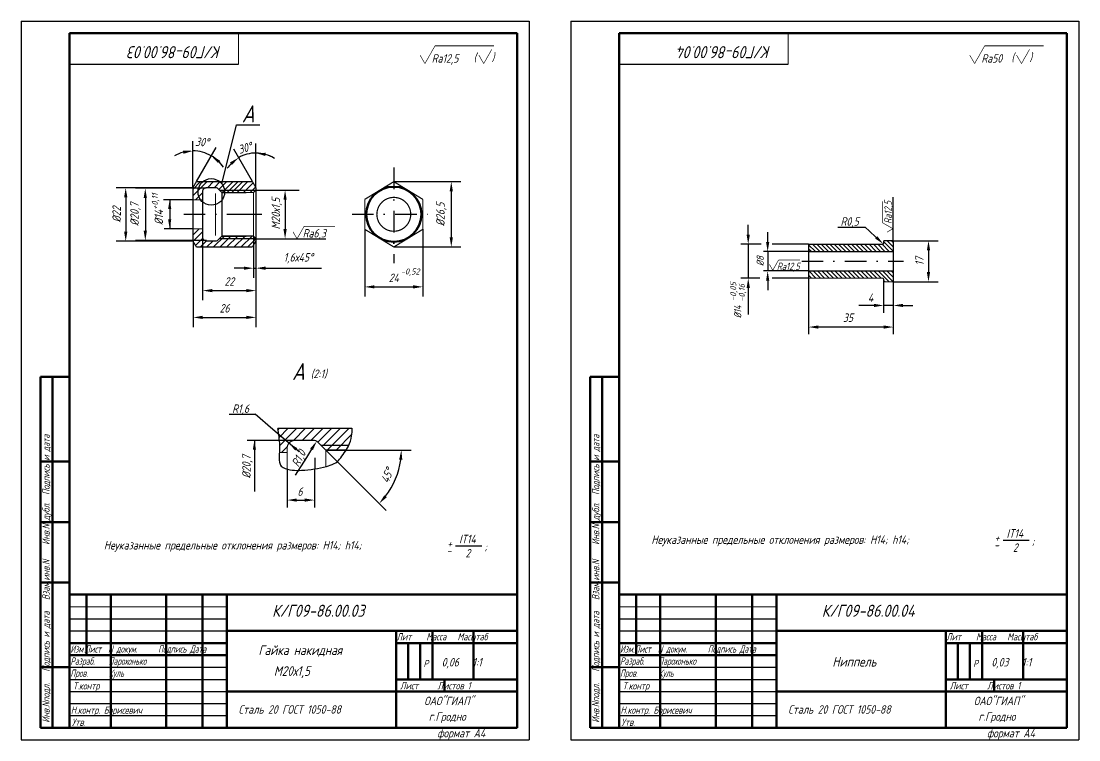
# Model space of a CAD drawing. Header units: inches. Extents: x 1065 to 7392, y 1020 to 3127.
# Drawn here: x 2113.3 to 2550.5, y 2289.9 to 2586.9 of the extents above; entities that cross this region are included whole.
import ezdxf

# ---------------------------------------------------------------- set-up
doc = ezdxf.new("R2010")
doc.units = ezdxf.units.IN
doc.header["$LTSCALE"] = 0.7
doc.header["$MEASUREMENT"] = 0
doc.linetypes.add('DASHDOT', pattern=[25.4, 12.7, -6.35, 0, -6.35])
doc.styles.add('ROMANC', font='romanc', dxfattribs={"width": 0.8, "oblique": 15, "height": 3.5})
doc.styles.get("Standard").update_dxf_attribs({"font": 'romand.shx', "width": 0.8, "oblique": 15, "height": 3.5})
doc.dimstyles.get("Standard").update_dxf_attribs({"dimtxt": 3.5, "dimasz": 4, "dimexe": 4, "dimexo": 0, "dimgap": 2, "dimtad": 1, "dimdec": 0, "dimdsep": 46, "dimtxsty": 'Standard', "dimcen": 0.09, "dimadec": 0, "dimazin": 0, "dimtfac": 1, "dimtdec": 0, "dimtmove": 0, "dimatfit": 3, "dimfxl": 0, "dimtolj": 1, "dimtzin": 0, "dimlwd": 25, "dimlwe": 25, "dimarcsym": 0})

# ---------------------------------------------------------------- blocks, each defined once
blk = doc.blocks.new('*D200')
at = {"color": 0, "lineweight": 25}
for p, q in [((2239.2, 2409.66), (2264.1, 2384.76)), ((2247.55, 2409.66), (2274.42, 2409.66))]:
    blk.add_line(p, q, dxfattribs=at)
blk.add_arc((2239.2, 2409.66), 31.22, 322.3469, 352.6531, dxfattribs=at)
for points in [[(2269.49, 2405.71), (2270.82, 2405.62), (2270.42, 2409.66)], [(2264.41, 2390.15), (2263.41, 2391.03), (2261.27, 2387.59)]]:
    blk.add_solid(points, dxfattribs=at)
at = {"layer": 'DEFPOINTS', "color": 0, "lineweight": 25}
for p in [(2235.79, 2413.07), (2239.2, 2409.66), (2239.2, 2409.66), (2247.55, 2409.66), (2266.23, 2394.05)]:
    blk.add_point(p, dxfattribs=at)
at = {"color": 0, "lineweight": 25, "insert": (2264.57, 2399.15), "char_height": 3.5, "attachment_point": 5, "rotation": 67.5}
blk.add_mtext('\\A1;45°', dxfattribs=at)
blk = doc.blocks.new('*D201')
at = {"color": 0, "lineweight": 25}
for p, q in [((2188.25, 2501.09), (2188.25, 2471.56)), ((2210.32, 2496.98), (2210.32, 2471.56)), ((2192.25, 2475.56), (2206.32, 2475.56))]:
    blk.add_line(p, q, dxfattribs=at)
for points in [[(2192.25, 2476.23), (2192.25, 2474.9), (2188.25, 2475.56)], [(2206.32, 2476.23), (2206.32, 2474.9), (2210.32, 2475.56)]]:
    blk.add_solid(points, dxfattribs=at)
at = {"layer": 'DEFPOINTS', "color": 0, "lineweight": 25}
for p in [(2188.25, 2501.09), (2210.32, 2496.98), (2210.32, 2475.56)]:
    blk.add_point(p, dxfattribs=at)
at = {"color": 0, "lineweight": 25, "insert": (2199.28, 2479.31), "char_height": 3.5, "attachment_point": 5}
blk.add_mtext('\\A1;22', dxfattribs=at)
blk = doc.blocks.new('*D202')
at = {"color": 0, "lineweight": 25}
for p, q in [((2184.34, 2495.93), (2184.34, 2460.49)), ((2210.32, 2496.09), (2210.32, 2460.49)), ((2188.34, 2464.49), (2206.32, 2464.49))]:
    blk.add_line(p, q, dxfattribs=at)
for points in [[(2188.34, 2465.16), (2188.34, 2463.83), (2184.34, 2464.49)], [(2206.32, 2465.16), (2206.32, 2463.83), (2210.32, 2464.49)]]:
    blk.add_solid(points, dxfattribs=at)
at = {"layer": 'DEFPOINTS', "color": 0, "lineweight": 25}
for p in [(2184.34, 2495.93), (2210.32, 2496.09), (2210.32, 2464.49)]:
    blk.add_point(p, dxfattribs=at)
at = {"color": 0, "lineweight": 25, "insert": (2197.33, 2468.24), "char_height": 3.5, "attachment_point": 5}
blk.add_mtext('\\A1;26', dxfattribs=at)
blk = doc.blocks.new('*D203')
at = {"color": 0, "lineweight": 25}
for p, q in [((2184.25, 2518.09), (2152.47, 2518.09)), ((2156.47, 2514.09), (2156.47, 2499.93)), ((2184.34, 2495.93), (2152.47, 2495.93))]:
    blk.add_line(p, q, dxfattribs=at)
for points in [[(2155.81, 2514.09), (2157.14, 2514.09), (2156.47, 2518.09)], [(2155.81, 2499.93), (2157.14, 2499.93), (2156.47, 2495.93)]]:
    blk.add_solid(points, dxfattribs=at)
at = {"layer": 'DEFPOINTS', "color": 0, "lineweight": 25}
for p in [(2184.25, 2518.09), (2156.47, 2495.93), (2184.34, 2495.93)]:
    blk.add_point(p, dxfattribs=at)
at = {"color": 0, "lineweight": 25, "insert": (2152.72, 2507.01), "char_height": 3.5, "attachment_point": 5, "rotation": 90}
blk.add_mtext('\\A1;%%C22', dxfattribs=at)
blk = doc.blocks.new('*D220')
at = {"color": 0, "lineweight": 25}
for p, q in [((2473.01, 2496.19), (2492.32, 2496.19)), ((2488.32, 2492.19), (2488.32, 2483.19)), ((2473.78, 2479.19), (2492.32, 2479.19))]:
    blk.add_line(p, q, dxfattribs=at)
for points in [[(2487.65, 2492.19), (2488.98, 2492.19), (2488.32, 2496.19)], [(2487.65, 2483.19), (2488.98, 2483.19), (2488.32, 2479.19)]]:
    blk.add_solid(points, dxfattribs=at)
at = {"layer": 'DEFPOINTS', "color": 0, "lineweight": 25}
for p in [(2473.01, 2496.19), (2473.78, 2479.19), (2488.32, 2479.19)]:
    blk.add_point(p, dxfattribs=at)
at = {"color": 0, "lineweight": 25, "insert": (2484.57, 2487.69), "char_height": 3.5, "attachment_point": 5, "rotation": 90}
blk.add_mtext('\\A1;17', dxfattribs=at)

msp = doc.modelspace()

# ---------------------------------------------------------------- linework, layer by layer
for p, q in [((2113.26, 2586.91), (2113.26, 2289.91)), ((2113.26, 2586.91), (2323.26, 2586.91)), ((2323.26, 2586.91), (2323.26, 2289.91)), ((2340.47, 2586.91), (2340.47, 2289.91)), ((2340.47, 2586.91), (2550.47, 2586.91)), ((2550.47, 2586.91), (2550.47, 2289.91)), ((2196.19, 2519.66), (2202.3, 2544.07)), ((2202.3, 2544.07), (2211.89, 2544.07)), ((2195.25, 2517.09), (2198.15, 2517.09)), ((2195.25, 2517.09), (2206.22, 2517.09)), ((2196.25, 2516.09), (2206.22, 2516.09)), ((2206.22, 2517.09), (2210.32, 2517.09)), ((2473.78, 2496.19), (2473.78, 2514.17)), ((2462.27, 2501.68), (2450.86, 2501.68)), ((2195.25, 2497.09), (2198.15, 2497.09)), ((2195.25, 2497.09), (2203.81, 2497.09)), ((2195.25, 2497.09), (2206.22, 2497.09)), ((2196.25, 2498.09), (2206.22, 2498.09)), ((2206.22, 2497.09), (2209.88, 2497.09)), ((2469.78, 2496.19), (2469.78, 2495.19)), ((2469.78, 2480.19), (2469.78, 2479.19)), ((2199.18, 2424.45), (2209.97, 2424.45)), ((2237.2, 2411.66), (2248.68, 2411.66)), ((2237.2, 2411.66), (2248.68, 2411.66)), ((2239.2, 2409.66), (2247.55, 2409.66)), ((2113.26, 2289.91), (2323.26, 2289.91)), ((2340.47, 2289.91), (2550.47, 2289.91))]:
    msp.add_line(p, q)
at = {"lineweight": 50}
for p, q in [((2133.26, 2581.91), (2133.26, 2294.91)), ((2133.26, 2581.91), (2318.26, 2581.91)), ((2318.26, 2581.91), (2318.26, 2294.91)), ((2360.47, 2581.91), (2360.47, 2294.91)), ((2360.47, 2581.91), (2545.47, 2581.91)), ((2545.47, 2581.91), (2545.47, 2294.91)), ((2121.26, 2439.91), (2121.26, 2294.91)), ((2121.26, 2439.91), (2133.26, 2439.91)), ((2126.26, 2439.91), (2126.26, 2294.91)), ((2348.47, 2439.91), (2348.47, 2294.91)), ((2348.47, 2439.91), (2360.47, 2439.91)), ((2353.47, 2439.91), (2353.47, 2294.91)), ((2121.26, 2404.91), (2133.26, 2404.91)), ((2348.47, 2404.91), (2360.47, 2404.91)), ((2121.26, 2379.91), (2133.26, 2379.91)), ((2348.47, 2379.91), (2360.47, 2379.91)), ((2121.26, 2354.91), (2133.26, 2354.91)), ((2348.47, 2354.91), (2360.47, 2354.91)), ((2133.26, 2349.91), (2318.26, 2349.91)), ((2140.26, 2349.91), (2140.26, 2324.91)), ((2150.26, 2349.91), (2150.26, 2294.91)), ((2173.26, 2349.91), (2173.26, 2294.91)), ((2188.26, 2349.91), (2188.26, 2294.91)), ((2198.26, 2349.91), (2198.26, 2294.91)), ((2360.47, 2349.91), (2545.47, 2349.91)), ((2367.47, 2349.91), (2367.47, 2324.91)), ((2377.47, 2349.91), (2377.47, 2294.91)), ((2400.47, 2349.91), (2400.47, 2294.91)), ((2415.47, 2349.91), (2415.47, 2294.91)), ((2425.47, 2349.91), (2425.47, 2294.91)), ((2268.26, 2334.91), (2268.26, 2294.91)), ((2283.26, 2334.91), (2283.26, 2314.91)), ((2300.26, 2334.91), (2300.26, 2314.91)), ((2495.47, 2334.91), (2495.47, 2294.91)), ((2510.47, 2334.91), (2510.47, 2314.91)), ((2527.47, 2334.91), (2527.47, 2314.91)), ((2133.26, 2329.91), (2198.26, 2329.91)), ((2268.26, 2329.91), (2318.26, 2329.91)), ((2273.26, 2329.91), (2273.26, 2314.91)), ((2278.26, 2329.91), (2278.26, 2314.91)), ((2360.47, 2329.91), (2425.47, 2329.91)), ((2495.47, 2329.91), (2545.47, 2329.91)), ((2500.47, 2329.91), (2500.47, 2314.91)), ((2505.47, 2329.91), (2505.47, 2314.91)), ((2133.26, 2324.91), (2198.26, 2324.91)), ((2360.47, 2324.91), (2425.47, 2324.91)), ((2121.26, 2319.91), (2133.26, 2319.91)), ((2348.47, 2319.91), (2360.47, 2319.91)), ((2268.26, 2314.91), (2318.26, 2314.91)), ((2288.26, 2314.91), (2288.26, 2309.91)), ((2495.47, 2314.91), (2545.47, 2314.91)), ((2515.47, 2314.91), (2515.47, 2309.91)), ((2121.26, 2294.91), (2318.26, 2294.91)), ((2348.47, 2294.91), (2545.47, 2294.91))]:
    msp.add_line(p, q, dxfattribs=at)
at = {"lineweight": 25}
for p, q in [((2184.25, 2518.09), (2184.25, 2537.3)), ((2210.32, 2518.09), (2210.32, 2536.41)), ((2185.69, 2520.59), (2193.85, 2534.72)), ((2208.87, 2520.59), (2201.15, 2533.96)), ((2267.3, 2520.59), (2295.05, 2520.59)), ((2189.8, 2517.84), (2160.57, 2517.84)), ((2164.62, 2514.09), (2164.62, 2500.09)), ((2210.32, 2517.09), (2228.23, 2517.09)), ((2291.05, 2516.59), (2291.05, 2497.59)), ((2184.25, 2513.09), (2172.14, 2513.09)), ((2174.66, 2513.09), (2174.66, 2501.09)), ((2222.36, 2513.09), (2222.36, 2500.98)), ((2184.25, 2501.09), (2172.4, 2501.09)), ((2255.3, 2500.9), (2255.3, 2473.1)), ((2279.3, 2500.9), (2279.3, 2473.1)), ((2209.32, 2498.09), (2209.32, 2480.83)), ((2210.32, 2496.98), (2239.16, 2496.98)), ((2189.83, 2496.29), (2160.57, 2496.29)), ((2210.32, 2496.09), (2210.32, 2480.83)), ((2267.3, 2493.59), (2295.05, 2493.59)), ((2205.32, 2484.83), (2201.32, 2484.83)), ((2209.32, 2484.83), (2210.32, 2484.83)), ((2214.32, 2484.83), (2237.39, 2484.83)), ((2259.3, 2477.1), (2275.3, 2477.1)), ((2292.85, 2370.13), (2303.67, 2370.13)), ((2519.16, 2372.46), (2529.98, 2372.46)), ((2133.26, 2339.91), (2198.26, 2339.91)), ((2360.47, 2339.91), (2425.47, 2339.91)), ((2133.26, 2334.91), (2198.26, 2334.91)), ((2360.47, 2334.91), (2425.47, 2334.91)), ((2133.26, 2319.91), (2198.26, 2319.91)), ((2360.47, 2319.91), (2425.47, 2319.91)), ((2133.26, 2314.91), (2198.26, 2314.91)), ((2360.47, 2314.91), (2425.47, 2314.91)), ((2133.26, 2309.91), (2198.26, 2309.91)), ((2360.47, 2309.91), (2425.47, 2309.91)), ((2133.26, 2304.91), (2198.26, 2304.91)), ((2360.47, 2304.91), (2425.47, 2304.91)), ((2133.26, 2299.91), (2198.26, 2299.91)), ((2360.47, 2299.91), (2425.47, 2299.91))]:
    msp.add_line(p, q, dxfattribs=at)
at = {"linetype": 'DASHDOT'}
for p, q in [((2267.3, 2526.38), (2267.3, 2486.92)), ((2180.45, 2507.09), (2206.22, 2507.09)), ((2206.22, 2507.09), (2212.78, 2507.09)), ((2250.02, 2507.09), (2282.16, 2507.09)), ((2435.9, 2487.69), (2477.94, 2487.69))]:
    msp.add_line(p, q, dxfattribs=at)
at = {"color": 0}
for p, q in [((2184.25, 2517.4), (2187.44, 2520.59)), ((2184.25, 2514.7), (2190.13, 2520.59)), ((2190.33, 2518.09), (2192.83, 2520.59)), ((2193.02, 2518.09), (2195.52, 2520.59)), ((2194.98, 2517.35), (2198.21, 2520.59)), ((2196.41, 2516.09), (2200.91, 2520.59)), ((2198.4, 2516.09), (2202.9, 2520.59)), ((2200.38, 2516.09), (2204.88, 2520.59)), ((2202.48, 2516.09), (2206.98, 2520.59)), ((2205.17, 2516.09), (2209.16, 2520.08)), ((2207.86, 2516.09), (2210.15, 2518.37)), ((2185.33, 2513.09), (2188.25, 2516.01)), ((2184.25, 2498.54), (2186.8, 2501.09)), ((2184.34, 2495.93), (2188.25, 2499.84)), ((2185.32, 2494.22), (2188.32, 2497.22)), ((2192.77, 2493.59), (2197.27, 2498.09)), ((2195.46, 2493.59), (2199.96, 2498.09)), ((2198.27, 2493.59), (2202.77, 2498.09)), ((2201.31, 2493.59), (2205.81, 2498.09)), ((2204.22, 2493.59), (2208.72, 2498.09)), ((2206.92, 2493.59), (2210.32, 2496.98)), ((2187.38, 2493.59), (2189.88, 2496.09)), ((2190.07, 2493.59), (2192.57, 2496.09)), ((2441.59, 2491.69), (2438.78, 2494.5)), ((2439.79, 2491.69), (2438.78, 2492.7)), ((2443.38, 2491.69), (2440.38, 2494.69)), ((2445.18, 2491.69), (2442.18, 2494.69)), ((2446.97, 2491.69), (2443.97, 2494.69)), ((2448.77, 2491.69), (2445.77, 2494.69)), ((2450.57, 2491.69), (2447.57, 2494.69)), ((2452.36, 2491.69), (2449.36, 2494.69)), ((2454.16, 2491.69), (2451.16, 2494.69)), ((2455.95, 2491.69), (2452.95, 2494.69)), ((2457.75, 2491.69), (2454.75, 2494.69)), ((2459.55, 2491.69), (2456.55, 2494.69)), ((2461.34, 2491.69), (2458.34, 2494.69)), ((2463.14, 2491.69), (2460.14, 2494.69)), ((2464.93, 2491.69), (2461.93, 2494.69)), ((2466.73, 2491.69), (2463.73, 2494.69)), ((2468.53, 2491.69), (2465.53, 2494.69)), ((2470.32, 2491.69), (2467.32, 2494.69)), ((2472.12, 2491.69), (2469.12, 2494.69)), ((2473.78, 2491.82), (2469.78, 2495.82)), ((2473.78, 2493.62), (2471.21, 2496.19)), ((2473.78, 2495.42), (2473.01, 2496.19)), ((2441.81, 2480.69), (2438.81, 2483.69)), ((2443.61, 2480.69), (2440.61, 2483.69)), ((2445.4, 2480.69), (2442.4, 2483.69)), ((2447.2, 2480.69), (2444.2, 2483.69)), ((2448.99, 2480.69), (2445.99, 2483.69)), ((2450.79, 2480.69), (2447.79, 2483.69)), ((2452.59, 2480.69), (2449.59, 2483.69)), ((2454.38, 2480.69), (2451.38, 2483.69)), ((2456.18, 2480.69), (2453.18, 2483.69)), ((2457.97, 2480.69), (2454.97, 2483.69)), ((2459.77, 2480.69), (2456.77, 2483.69)), ((2461.57, 2480.69), (2458.57, 2483.69)), ((2463.36, 2480.69), (2460.36, 2483.69)), ((2465.16, 2480.69), (2462.16, 2483.69)), ((2466.95, 2480.69), (2463.95, 2483.69)), ((2468.75, 2480.69), (2465.75, 2483.69)), ((2472.05, 2479.19), (2467.55, 2483.69)), ((2473.78, 2479.25), (2469.34, 2483.69)), ((2473.78, 2481.05), (2471.14, 2483.69)), ((2473.78, 2482.84), (2472.93, 2483.69)), ((2440.01, 2480.69), (2438.78, 2481.92)), ((2470.25, 2479.19), (2469.78, 2479.66)), ((2219.37, 2417.94), (2220.09, 2418.66)), ((2219.79, 2414.77), (2223.68, 2418.66)), ((2222.44, 2413.83), (2227.27, 2418.66)), ((2225.86, 2413.66), (2230.86, 2418.66)), ((2229.45, 2413.66), (2234.45, 2418.66)), ((2233.05, 2413.66), (2238.05, 2418.66)), ((2235.92, 2412.94), (2241.64, 2418.66)), ((2238.23, 2411.66), (2245.23, 2418.66)), ((2239.82, 2409.66), (2248.82, 2418.66)), ((2220.02, 2411.41), (2222.27, 2413.66)), ((2243.42, 2409.66), (2249.95, 2416.19)), ((2220.86, 2408.66), (2223.26, 2411.05))]:
    msp.add_line(p, q, dxfattribs=at)
at = {"color": 0, "linetype": 'ByBlock'}
for p, q in [((2210.32, 2517.09), (2222.47, 2517.09)), ((2184.25, 2513.09), (2173.14, 2513.09)), ((2184.25, 2501.09), (2173.14, 2501.09)), ((2255.3, 2500.9), (2255.3, 2476.85)), ((2279.3, 2500.9), (2279.3, 2476.85)), ((2413.81, 2498.69), (2413.81, 2502.69)), ((2463.78, 2500.28), (2462.27, 2501.68)), ((2210.32, 2497.09), (2210.32, 2483.34)), ((2421.84, 2495.69), (2421.84, 2499.69)), ((2466.71, 2497.57), (2463.78, 2500.28)), ((2419.14, 2494.69), (2410.81, 2494.69)), ((2413.81, 2494.69), (2413.81, 2480.69)), ((2438.78, 2494.69), (2423.66, 2494.69)), ((2473.78, 2496.19), (2487.72, 2496.19)), ((2438.78, 2491.69), (2420.12, 2491.69)), ((2421.84, 2491.69), (2421.84, 2483.69)), ((2438.81, 2483.69), (2420.12, 2483.69)), ((2418.62, 2480.69), (2410.81, 2480.69)), ((2421.84, 2479.69), (2421.84, 2475.69)), ((2438.78, 2480.69), (2423.66, 2480.69)), ((2438.78, 2480.69), (2438.78, 2457.5)), ((2469.78, 2479.19), (2469.78, 2466.43)), ((2473.78, 2479.19), (2487.72, 2479.19)), ((2473.78, 2479.19), (2473.78, 2466.43)), ((2473.78, 2479.19), (2473.78, 2457.5)), ((2413.81, 2476.69), (2413.81, 2472.69)), ((2413.81, 2472.69), (2413.81, 2465.66)), ((2461.78, 2469.43), (2459.54, 2469.43)), ((2465.78, 2469.43), (2461.78, 2469.43)), ((2473.78, 2469.43), (2469.78, 2469.43)), ((2477.78, 2469.43), (2481.78, 2469.43)), ((2469.78, 2460.5), (2442.78, 2460.5)), ((2217.34, 2418.17), (2209.97, 2424.45)), ((2228.19, 2408.93), (2217.34, 2418.17)), ((2226.4, 2413.66), (2206.68, 2413.66)), ((2209.68, 2413.66), (2209.68, 2393.82)), ((2209.68, 2413.66), (2209.68, 2401.82)), ((2227.01, 2409.94), (2226.4, 2410.46)), ((2233.3, 2409.97), (2231.15, 2406.6)), ((2231.15, 2406.6), (2226.46, 2399.24)), ((2223.2, 2401.82), (2223.2, 2386)), ((2234.51, 2401.86), (2234.51, 2386)), ((2209.68, 2393.82), (2209.68, 2392.61)), ((2227.2, 2389), (2230.51, 2389))]:
    msp.add_line(p, q, dxfattribs=at)
at = {"lineweight": 15}
for p, q in [((2133.26, 2344.91), (2198.26, 2344.91)), ((2360.47, 2344.91), (2425.47, 2344.91))]:
    msp.add_line(p, q, dxfattribs=at)
at = {"color": 1, "lineweight": 50}
for p, q in [((2198.26, 2334.91), (2318.26, 2334.91)), ((2425.47, 2334.91), (2545.47, 2334.91)), ((2198.26, 2309.91), (2318.26, 2309.91)), ((2425.47, 2309.91), (2545.47, 2309.91))]:
    msp.add_line(p, q, dxfattribs=at)
for points, const_width in [([(2203.11, 2569.03), (2203.11, 2582.03)], 0.5), ([(2430.32, 2569.03), (2430.32, 2582.03)], 0.5), ([(2280.17, 2569.39), (2284.34, 2576.73)], 0.25), ([(2284.34, 2576.73), (2308.7, 2576.73)], 0.3), ([(2304.47, 2569.39), (2307.81, 2575.27)], 0.25), ([(2507.39, 2569.39), (2511.55, 2576.73)], 0.25), ([(2511.55, 2576.73), (2535.91, 2576.73)], 0.3), ([(2526.76, 2569.39), (2530.1, 2575.27)], 0.25), ([(2278.14, 2572.89), (2280.17, 2569.39)], 0.25), ([(2302.44, 2572.89), (2304.47, 2569.39)], 0.25), ([(2505.35, 2572.89), (2507.39, 2569.39)], 0.25), ([(2524.73, 2572.89), (2526.76, 2569.39)], 0.25), ([(2133.11, 2569.03), (2203.11, 2569.03)], 0.5), ([(2360.32, 2569.03), (2430.32, 2569.03)], 0.5), ([(2184.25, 2518.09), (2185.69, 2520.59)], 0.5), ([(2185.69, 2520.59), (2206.22, 2520.59)], 0.5), ([(2206.22, 2520.59), (2208.87, 2520.59)], 0.5), ([(2210.32, 2518.09), (2208.87, 2520.59)], 0.5), ([(2255.3, 2513.27), (2267.3, 2520.59)], 0.5), ([(2267.3, 2520.59), (2279.3, 2513.27)], 0.5), ([(2184.25, 2518.09), (2184.25, 2507.09)], 0.5), ([(2188.25, 2516.49), (2188.25, 2497.69)], 0.5), ([(2188.25, 2515.59), (2188.25, 2498.59)], 0.5), ([(2189.85, 2518.09), (2193.83, 2518.09)], 0.5), ([(2193.58, 2515.71), (2193.58, 2498.26)], 0.5), ([(2194.54, 2517.79), (2196.25, 2516.09)], 0.5), ([(2196.25, 2516.09), (2209.32, 2516.09)], 0.5), ([(2196.25, 2516.09), (2196.25, 2497.88)], 0.5), ([(2206.22, 2516.09), (2209.32, 2516.09)], 0.5), ([(2210.32, 2517.09), (2209.32, 2516.09)], 0.5), ([(2209.32, 2516.09), (2209.32, 2498.09)], 0.5), ([(2210.32, 2518.09), (2210.32, 2507.09)], 0.5), ([(2184.25, 2513.09), (2188.25, 2513.09)], 0.5), ([(2255.3, 2513.27), (2255.3, 2500.9)], 0.5), ([(2279.3, 2513.27), (2279.3, 2500.9)], 0.5), ([(2469.38, 2503.56), (2469.38, 2512.44)], 0.3), ([(2184.25, 2507.09), (2184.25, 2496.09)], 0.5), ([(2210.32, 2507.09), (2210.32, 2496.09)], 0.5), ([(2184.25, 2501.09), (2188.25, 2501.09)], 0.5), ([(2227.31, 2496.98), (2230.24, 2502.15)], 0.25), ([(2230.24, 2502.15), (2243.02, 2502.15)], 0.3), ([(2255.3, 2500.9), (2267.3, 2493.59)], 0.5), ([(2279.3, 2500.9), (2267.3, 2493.59)], 0.5), ([(2473.63, 2501.15), (2469.38, 2503.56)], 0.25), ([(2471.21, 2499.75), (2473.63, 2501.15)], 0.25), ([(2194.54, 2496.38), (2196.25, 2498.09)], 0.5), ([(2196.25, 2498.09), (2209.32, 2498.09)], 0.5), ([(2206.22, 2498.09), (2209.32, 2498.09)], 0.5), ([(2210.32, 2497.09), (2209.32, 2498.09)], 0.5), ([(2225.64, 2499.85), (2227.3, 2496.98)], 0.25), ([(2184.25, 2496.09), (2185.69, 2493.59)], 0.5), ([(2185.69, 2493.59), (2206.22, 2493.59)], 0.5), ([(2189.85, 2496.09), (2193.83, 2496.09)], 0.5), ([(2206.22, 2493.59), (2208.87, 2493.59)], 0.5), ([(2210.32, 2496.09), (2208.87, 2493.59)], 0.5), ([(2438.78, 2494.69), (2438.78, 2480.69)], 0.5), ([(2438.78, 2494.69), (2469.28, 2494.69)], 0.5), ([(2469.78, 2496.19), (2473.78, 2496.19)], 0.5), ([(2469.78, 2496.19), (2469.78, 2495.19)], 0.5), ([(2473.78, 2496.19), (2473.78, 2479.19)], 0.5), ([(2423.95, 2483.99), (2426.36, 2488.24)], 0.25), ([(2426.36, 2488.24), (2435.23, 2488.24)], 0.3), ([(2438.78, 2491.69), (2473.78, 2491.69)], 0.5), ([(2422.54, 2486.41), (2423.95, 2483.99)], 0.25), ([(2438.78, 2483.69), (2473.78, 2483.69)], 0.5), ([(2438.78, 2480.69), (2469.28, 2480.69)], 0.5), ([(2469.78, 2480.19), (2469.78, 2479.19)], 0.5), ([(2469.78, 2479.19), (2473.78, 2479.19)], 0.5), ([(2219.26, 2418.66), (2250.05, 2418.66)], 0.5), ([(2226.4, 2413.66), (2234.37, 2413.66)], 0.5), ([(2223.2, 2410.46), (2223.2, 2401.82)], 0.5), ([(2235.79, 2413.07), (2239.2, 2409.66)], 0.5), ([(2239.2, 2409.66), (2247.55, 2409.66)], 0.5), ([(2239.2, 2409.66), (2239.2, 2402.86)], 0.5), ([(2220, 2408.66), (2223.2, 2408.66)], 0.5), ([(2223.2, 2408.66), (2223.2, 2401.82)], 0.5), ([(2234.74, 2406.59), (2234.74, 2401.89)], 0.5)]:
    msp.add_lwpolyline(points, dxfattribs=dict(const_width=const_width))
at = {"const_width": 0.5}
for points in [[(2189.85, 2518.09, 0.414214), (2188.25, 2516.49, 0.414214)], [(2194.54, 2517.79, 0.198912), (2193.83, 2518.09, 0.198912)], [(2260.3, 2507.09, -1), (2274.3, 2507.09, -1)], [(2260.3, 2507.09, 1), (2274.3, 2507.09, 1)], [(2188.25, 2497.69, 0.414214), (2189.85, 2496.09, 0.414214)], [(2193.83, 2496.09, 0.198912), (2194.54, 2496.38, 0.198912)], [(2469.28, 2494.69, 0.414214), (2469.78, 2495.19, 0.414214)], [(2469.78, 2480.19, 0.414214), (2469.28, 2480.69, 0.414214)], [(2226.4, 2413.66, 0.414214), (2223.2, 2410.46, 0.414214)], [(2235.79, 2413.07, 0.198912), (2234.37, 2413.66, 0.198912)]]:
    msp.add_lwpolyline(points, format="xyb", dxfattribs=at)
msp.add_lwpolyline([(2219.26, 2418.66, -0.002335), (2219.38, 2417.86, -0.012135), (2219.84, 2414.26, -0.047304), (2219.89, 2407.1, 0.1054), (2220.29, 2403.89, 0.19608), (2221.52, 2402.49, 0.090842), (2225.26, 2401.41, 0.037429), (2229.13, 2401.3, 0.026758), (2234.51, 2401.86, 0.028786), (2239.42, 2402.92, 0.042114), (2242.64, 2404.11, 0.112733), (2244.86, 2405.85, 0.047811), (2248.51, 2411.33, 0.088406), (2249.87, 2415.5, 0.039853), (2250.05, 2418.66)], format="xyb")
msp.add_circle((2191.86, 2516.34), 5.5)
at = {"lineweight": 50}
msp.add_circle((2267.3, 2507.09), 11.39, dxfattribs=at)
at = {"lineweight": 25}
for centre, radius, start, end in [((2184.25, 2518.09), 15.21, 105.1104, 120.2207), ((2184.25, 2518.09), 15.21, 60, 90), ((2210.32, 2518.09), 14.33, 90, 120), ((2210.32, 2518.09), 14.33, 57.5759, 90), ((2210.32, 2518.09), 14.33, 58.8355, 73.951), ((2184.25, 2518.09), 15.21, 34.0854, 60), ((2184.25, 2518.09), 15.21, 37.3291, 44.8896), ((2210.32, 2518.09), 14.33, 136.049, 145.7932)]:
    msp.add_arc(centre, radius, start, end, dxfattribs=at)
for points in [[(2180.19, 2533.43), (2180.37, 2532.11), (2184.25, 2533.3)], [(2214.18, 2531.19), (2214.37, 2532.51), (2210.32, 2532.41)], [(2194.62, 2528.29), (2195.43, 2529.35), (2191.85, 2531.26)], [(2199.59, 2528.55), (2200.41, 2527.5), (2203.15, 2530.49)], [(2290.38, 2516.59), (2291.72, 2516.59), (2291.05, 2520.59)], [(2163.91, 2513.84), (2165.24, 2513.84), (2164.57, 2517.84)], [(2221.69, 2513.09), (2223.02, 2513.09), (2222.36, 2517.09)], [(2173.99, 2509.25), (2175.32, 2509.25), (2174.66, 2513.25)], [(2173.99, 2505.06), (2175.32, 2505.06), (2174.66, 2501.06)], [(2221.69, 2500.98), (2223.02, 2500.98), (2222.36, 2496.98)], [(2163.91, 2500.29), (2165.24, 2500.29), (2164.57, 2496.29)], [(2290.38, 2497.59), (2291.72, 2497.59), (2291.05, 2493.59)], [(2205.32, 2485.49), (2205.32, 2484.16), (2209.32, 2484.83)], [(2214.32, 2485.49), (2214.32, 2484.16), (2210.32, 2484.83)], [(2259.3, 2477.77), (2259.3, 2476.44), (2255.3, 2477.1)], [(2275.3, 2477.77), (2275.3, 2476.44), (2279.3, 2477.1)]]:
    msp.add_solid(points, dxfattribs=at)
at = {"color": 0, "linetype": 'ByBlock'}
for points in [[(2413.14, 2498.69), (2414.48, 2498.69), (2413.81, 2494.69)], [(2466.26, 2497.08), (2467.16, 2498.06), (2469.65, 2494.85)], [(2421.17, 2495.69), (2422.51, 2495.69), (2421.84, 2491.69)], [(2421.17, 2479.69), (2422.51, 2479.69), (2421.84, 2483.69)], [(2413.14, 2476.69), (2414.48, 2476.69), (2413.81, 2480.69)], [(2465.78, 2470.09), (2465.78, 2468.76), (2469.78, 2469.43)], [(2477.78, 2470.09), (2477.78, 2468.76), (2473.78, 2469.43)], [(2442.78, 2461.16), (2442.78, 2459.83), (2438.78, 2460.5)], [(2469.78, 2461.16), (2469.78, 2459.83), (2473.78, 2460.5)], [(2209.02, 2409.77), (2210.35, 2409.77), (2209.68, 2413.77)], [(2226.58, 2409.43), (2227.44, 2410.45), (2223.96, 2412.53)], [(2233.86, 2409.61), (2232.73, 2410.33), (2235.45, 2413.35)], [(2227.2, 2389.67), (2227.2, 2388.33), (2223.2, 2389)], [(2230.51, 2389.67), (2230.51, 2388.33), (2234.51, 2389)]]:
    msp.add_solid(points, dxfattribs=at)
at = {"layer": 'DEFPOINTS', "color": 0, "linetype": 'ByBlock'}
for p in [(2185.69, 2520.59), (2185.69, 2520.59), (2208.87, 2520.59), (2184.25, 2518.09), (2184.25, 2518.09), (2184.25, 2518.09), (2184.25, 2518.09), (2184.25, 2518.09), (2184.25, 2514.09), (2189.85, 2518.09), (2210.32, 2518.09), (2210.32, 2518.09), (2210.32, 2517.09), (2184.25, 2507.09), (2184.25, 2507.09), (2210.32, 2507.09), (2255.3, 2500.9), (2279.3, 2500.9), (2176.14, 2500.09), (2184.25, 2500.09), (2209.32, 2498.09), (2210.32, 2498.09), (2210.32, 2497.09), (2184.25, 2496.09), (2188.25, 2494.66), (2189.85, 2496.09), (2438.78, 2494.69), (2469.28, 2495.19), (2469.65, 2494.85), (2476.22, 2496.19), (2184.25, 2490.66), (2210.32, 2490.66), (2210.32, 2490.66), (2438.78, 2491.69), (2421.84, 2483.69), (2438.81, 2483.69), (2279.3, 2479.85), (2413.81, 2480.69), (2438.78, 2480.69), (2438.78, 2480.69), (2469.78, 2479.19), (2473.78, 2479.19), (2473.78, 2479.19), (2476.22, 2479.19), (2484.72, 2479.19), (2210.32, 2477.78), (2184.25, 2469.16), (2469.78, 2469.43), (2438.78, 2460.5), (2226.4, 2413.66), (2223.96, 2412.53), (2226.4, 2410.46), (2234.37, 2411.66), (2235.45, 2413.35), (2209.68, 2401.82), (2223.2, 2401.82), (2223.2, 2401.82), (2234.51, 2401.86), (2228.79, 2391.66), (2228.79, 2391.66), (2234.51, 2389)]:
    msp.add_point(p, dxfattribs=at)

# ---------------------------------------------------------------- texts
at = {"style": 'ROMANC', "oblique": 15, "width": 0.8}
for s, p in [('(', (2300.29, 2570.21)), (')', (2307.78, 2570.35)), ('(', (2522.58, 2570.21)), (')', (2530.07, 2570.35))]:
    msp.add_text(s, height=3.5, dxfattribs=at).set_placement(p)
at = {"lineweight": 35, "char_height": 5, "width": 116.2188, "attachment_point": 1, "rotation": 180}
for s, insert in [('К/Г09-86.00.03 ', (2195.99, 2571.61)), ('К/Г09-86.00.04 ', (2423.2, 2571.61))]:
    msp.add_mtext(s, dxfattribs=dict(at, insert=insert))
at = {"lineweight": 25, "attachment_point": 1}
for s, insert, char_height, width in [('Ra12,5', (2282.96, 2573.27), 3.5, 29.1251), ('Ra50', (2510.18, 2573.27), 3.5, 29.1251), ('R0,5', (2451.97, 2505.87), 3.5, 34.7971), ('Ra6,3', (2229.62, 2501.01), 3.5, 29.1251), ('-0,52', (2270.19, 2484.71), 2.5, 14.2705), ('Ra12,5', (2425.63, 2487.1), 3, 25.3892), ('4', (2463.27, 2474.37), 3.5, 7.8941), ('35', (2452.95, 2466.12), 3.5, 8.9871), ('(2:1)', (2232.99, 2442.96), 3.5, 42.5298), ('R1,6', (2200.48, 2428.53), 3.5, 34.7971), ('6', (2227.48, 2394.25), 3.5, 13.6843), ('IT14', (2294.29, 2374.66), 3.5, 19.7907), (' Неуказанные предельные отклонения размеров: H14; h14; ', (2371.89, 2374.39), 3.5, 158.004), ('IT14', (2520.6, 2376.98), 3.5, 19.7907), (' Неуказанные предельные отклонения размеров: H14; h14; ', (2145.58, 2372.07), 3.5, 158.004), ('+', (2289.34, 2372.84), 3.5, 4.3989), (';', (2304.73, 2371.5), 3.5, 9.0235), ('-', (2515.43, 2372.23), 3.5, 6.6548), ('+', (2515.65, 2375.16), 3.5, 4.3989), ('2', (2523.22, 2371.11), 3.5, 17.1446), (';', (2531.04, 2373.82), 3.5, 9.0235), ('-', (2289.12, 2369.91), 3.5, 6.6548), ('2', (2296.91, 2368.78), 3.5, 17.1446), ('{\\W0.7;Лит    Масса   Масштаб}', (2268.45, 2334.02), 3, 48.3624), ('{\\W0.7;Лит    Масса   Масштаб}', (2495.67, 2334.02), 3, 48.3624), ('{\\W0.6; Изм.Лист  N докум.      Подпись Дата\\P Разраб.    Парохонько\\P Пров.      Куль}', (2132.18, 2328.97), 3, 75.9719), ('{\\W0.6; Изм.Лист  N докум.      Подпись Дата\\P Разраб.    Парохонько\\P Пров.      Куль}', (2359.39, 2328.97), 3, 75.9719), ('Р', (2279.53, 2322.95), 3, 4.7355), ('0,06   1:1', (2287.1, 2323.75), 3.5, 30.5998), ('Р', (2506.75, 2322.95), 3, 4.7355), ('0,03   1:1', (2514.32, 2323.75), 3.5, 30.5998), ('{\\W0.7;Т.контр}', (2134.69, 2313.71), 3, 65.7648), ('Лист     Листов 1', (2269.86, 2313.78), 3, 49.4707), ('{\\W0.7;Т.контр}', (2361.9, 2313.71), 3, 65.7648), ('Лист     Листов 1', (2497.08, 2313.78), 3, 49.4707), ('Сталь 20 ГОСТ 1050-88', (2203.11, 2304.23), 3.5, 67.3789), ('Сталь 20 ГОСТ 1050-88', (2430.32, 2304.23), 3.5, 67.3789), ('{\\W0.7; Н.контр. Борисевич}', (2132.24, 2303.69), 3, 40.546), ('г.Гродно', (2281.75, 2301.29), 3.5, 35.0627), ('{\\W0.7; Н.контр. Борисевич}', (2359.45, 2303.69), 3, 40.546), ('г.Гродно', (2508.97, 2301.29), 3.5, 35.0627), ('{\\W0.7;Утв.     }', (2134.18, 2298.7), 3, 39.2217), ('{\\W0.7;Утв.     }', (2361.39, 2298.7), 3, 39.2217), ('формат А4', (2285.28, 2294.43), 3.5, 32.7454), ('формат А4', (2512.49, 2294.43), 3.5, 32.7454)]:
    msp.add_mtext(s, dxfattribs=dict(at, insert=insert, char_height=char_height, width=width))
at = {"lineweight": 35, "attachment_point": 1}
for s, insert, char_height, width in [('А', (2204.48, 2552.1), 7, 25.8231), ('А', (2225.24, 2445.63), 7, 25.8231), ('К/Г09-86.00.03', (2216.99, 2345.76), 5, 116.2188), ('К/Г09-86.00.04', (2444.2, 2345.76), 5, 116.2188), ('ОАО"ГИАП"', (2279.84, 2307.74), 3.5, 36.171), ('ОАО"ГИАП"', (2507.05, 2307.74), 3.5, 36.171)]:
    msp.add_mtext(s, dxfattribs=dict(at, insert=insert, char_height=char_height, width=width))
at = {"lineweight": 25, "char_height": 3.5, "attachment_point": 5}
for s, insert, rotation in [('\\A1;30°', (2188.08, 2536.97), 356.8759), ('\\A1;30°', (2205.8, 2534.52), 16.9602), ('\\A1;М20х1,5', (2218.95, 2507.36), 90), ('\\A1;%%C20,7', (2160.54, 2507.09), 90), ('%%C14', (2170.13, 2505.8), 90)]:
    msp.add_mtext(s, dxfattribs=dict(at, insert=insert, rotation=rotation))
at = {"lineweight": 25, "attachment_point": 1}
for s, insert, char_height, width, rotation in [('+0,11', (2167.26, 2508.99), 2.5, 14.2705, 90), ('Ra12,5', (2470.08, 2503.18), 3, 25.3892, 90), ('%%C8', (2417.25, 2485.71), 3, 25.3892, 90), ('-0,05', (2406.34, 2471.28), 2.5, 14.2705, 90), ('-0,16', (2409.91, 2471), 2.5, 14.2705, 90), ('%%C14', (2407.93, 2464.12), 3, 25.3892, 90), ('R1,0', (2224.84, 2404.02), 3.5, 15.6747, 62.6434), ('%%C20,7', (2204.62, 2397.98), 3.5, 50.5136, 90), ('{\\W0.7; Инв.Nподл.   Подпись и дата   Взам.инв.N    Инв.N дубл.  Подпись и дата}', (2122.02, 2295.43), 3, 144.2887, 90), ('{\\W0.7; Инв.Nподл.   Подпись и дата   Взам.инв.N    Инв.N дубл.  Подпись и дата}', (2349.23, 2295.43), 3, 144.2887, 90)]:
    msp.add_mtext(s, dxfattribs=dict(at, insert=insert, char_height=char_height, width=width, rotation=rotation))
at = {"insert": (2286.97, 2507.09), "char_height": 3.5, "attachment_point": 5, "rotation": 90}
msp.add_mtext('\\A1;%%C26,5', dxfattribs=at)
at = {"lineweight": 25, "char_height": 3.5, "attachment_point": 5}
for s, insert in [('\\A1;1,6х45%%D', (2227.85, 2488.91)), ('\\A1;24', (2267.3, 2480.85))]:
    msp.add_mtext(s, dxfattribs=dict(at, insert=insert))
at = {"lineweight": 30, "char_height": 4, "width": 61.9449, "attachment_point": 1}
for s, insert in [('Гайка накидная', (2211.34, 2328.97)), ('Ниппель', (2448.57, 2324.19)), (' М20х1,5', (2215.58, 2320.35))]:
    msp.add_mtext(s, dxfattribs=dict(at, insert=insert))

# ---------------------------------------------------------------- dimensions: what is measured, and where the dimension line sits
at = {"lineweight": 25}
dim = msp.add_linear_dim(base=(2156.47, 2495.93), p1=(2184.25, 2518.09), p2=(2184.34, 2495.93), angle=90, text='%%C22', dimstyle='Standard', dxfattribs=at)
dim.commit()
dim.dimension.update_dxf_attribs({"geometry": '*D203', "text_midpoint": (2152.72, 2507.01)})
for base, p1, p2, picture, middle in [((2210.32, 2475.56), (2188.25, 2501.09), (2210.32, 2496.98), '*D201', (2199.28, 2479.31)), ((2210.32, 2464.49), (2184.34, 2495.93), (2210.32, 2496.09), '*D202', (2197.33, 2468.24))]:
    dim = msp.add_linear_dim(base=base, p1=p1, p2=p2, dimstyle='Standard', dxfattribs=at)
    dim.commit()
    dim.dimension.update_dxf_attribs({"geometry": picture, "text_midpoint": middle})
dim = msp.add_linear_dim(base=(2488.32, 2479.19), p1=(2473.01, 2496.19), p2=(2473.78, 2479.19), angle=90, dimstyle='Standard', dxfattribs=at)
dim.commit()
dim.dimension.update_dxf_attribs({"geometry": '*D220', "text_midpoint": (2484.57, 2487.69)})
dim = msp.add_angular_dim_2l(base=(2266.23, 2394.05), line1=((2239.2, 2409.66), (2247.55, 2409.66)), line2=((2235.79, 2413.07), (2239.2, 2409.66)), dimstyle='Standard', dxfattribs=at)
dim.commit()
dim.dimension.update_dxf_attribs({"geometry": '*D200', "text_midpoint": (2264.57, 2399.15)})

doc.saveas('drawing.dxf')
